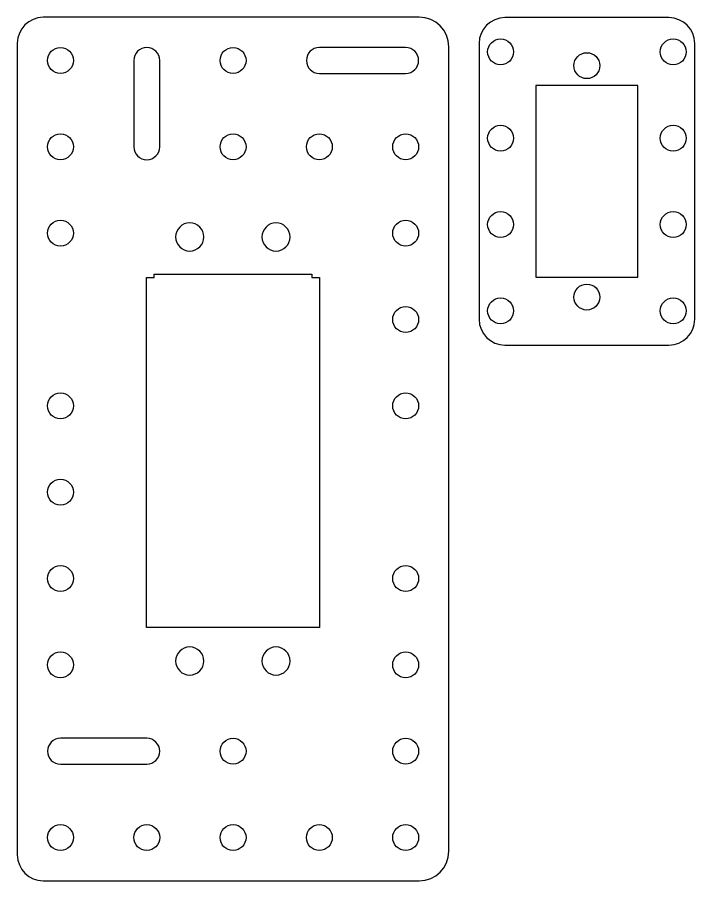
# Model space of a CAD drawing. Extents: x 544 to 790, y -228 to 395.
# Drawn here: x 551.9 to 630.4, y 84.5 to 184.5 of the extents above; entities that cross this region are included whole.
import ezdxf

# ---------------------------------------------------------------- set-up
doc = ezdxf.new("R2010")
doc.units = 0
doc.layers.add('FAB', color=7, linetype='CONTINUOUS')

msp = doc.modelspace()

# ---------------------------------------------------------------- linework, layer by layer
at = {"layer": 'FAB'}
for points in [[(554.86, 84.54), (598.44, 84.54, 0.41421), (601.86, 87.96), (601.86, 181.13, 0.41421), (598.44, 184.54), (554.86, 184.54, 0.41421), (551.86, 181.54), (551.86, 87.54, 0.41421)], [(630.36, 149.58), (630.36, 181.5, 0.41421), (627.36, 184.5), (608.36, 184.5, 0.41421), (605.36, 181.5), (605.36, 149.58, 0.41421), (608.36, 146.58), (627.36, 146.58, 0.41421)], [(566.86, 181.04, 0.41421), (565.36, 179.54), (565.36, 169.54, 1), (568.36, 169.54), (568.36, 179.54, 0.41421)], [(585.36, 179.54, 0.41421), (586.86, 178.04), (596.86, 178.04, 1), (596.86, 181.04), (586.86, 181.04, 0.41421)], [(555.36, 99.54, 0.41421), (556.86, 98.04), (566.86, 98.04, 1), (566.86, 101.04), (556.86, 101.04, 0.41421)]]:
    msp.add_lwpolyline(points, format="xyb", close=True, dxfattribs=at)
for points in [[(611.96, 154.44), (623.76, 154.44), (623.76, 176.64), (611.96, 176.64)], [(567.72, 154.78), (585.99, 154.78), (585.99, 154.39), (586.89, 154.39), (586.89, 113.87), (566.82, 113.87), (566.82, 154.39), (567.72, 154.39)]]:
    msp.add_lwpolyline(points, close=True, dxfattribs=at)
for centre in [(607.86, 180.54), (627.86, 180.54), (556.86, 179.54), (576.86, 179.54), (617.86, 178.94), (607.86, 170.54), (627.86, 170.54), (556.86, 169.54), (576.86, 169.54), (586.86, 169.54), (596.86, 169.54), (607.86, 160.54), (627.86, 160.54), (556.86, 159.54), (596.86, 159.54), (617.86, 152.14), (607.86, 150.54), (627.86, 150.54), (596.86, 149.54), (556.86, 139.54), (596.86, 139.54), (556.86, 129.54), (556.86, 119.54), (596.86, 119.54), (556.86, 109.54), (596.86, 109.54), (576.86, 99.54), (596.86, 99.54), (556.86, 89.54), (566.86, 89.54), (576.86, 89.54), (586.86, 89.54), (596.86, 89.54)]:
    msp.add_circle(centre, 1.5, dxfattribs=at)
at = {"layer": 'FAB', "extrusion": (0, 0, -1)}
for centre in [(-571.84, 159.1), (-581.84, 159.1), (-571.84, 109.99), (-581.84, 109.99)]:
    msp.add_circle(centre, 1.63, dxfattribs=at)

doc.saveas('drawing.dxf')
